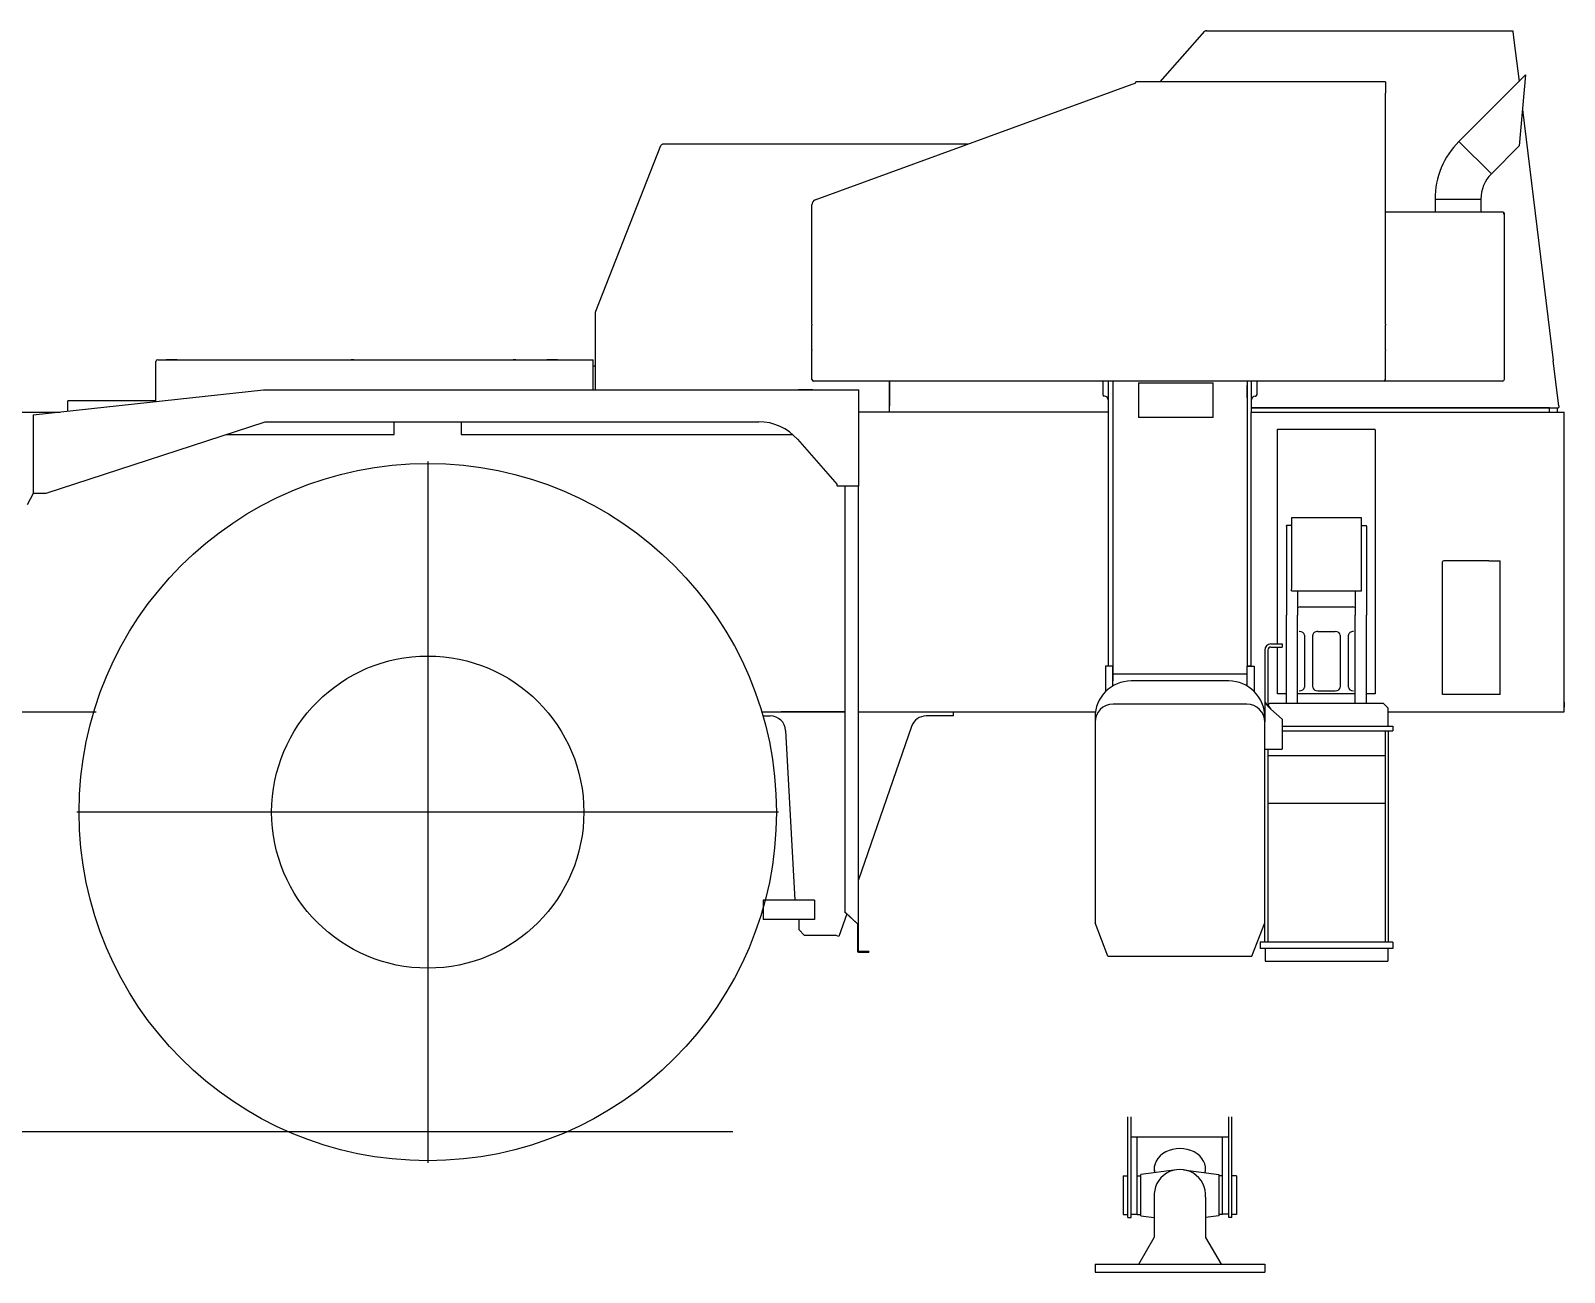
# Model space of a CAD drawing. Extents: x -31701 to 37626, y -27136 to 32271.
# Drawn here: x -23833 to -20851, y -18032 to -15617 of the extents above; entities that cross this region are included whole.
import ezdxf

# ---------------------------------------------------------------- set-up
doc = ezdxf.new("R2010")
doc.units = 0
doc.layers.get('0').update_dxf_attribs({"linetype": 'CONTINUOUS'})

msp = doc.modelspace()

# ---------------------------------------------------------------- linework, layer by layer
at = {"color": 104, "linetype": 'Continuous'}
for p, q in [((-21636.63, -15717.27), (-21549.65, -15618.69)), ((-21546.44, -15617.47), (-21546.95, -15617.47)), ((-21545.82, -15617.47), (-21546.44, -15617.47)), ((-21546.44, -15617.47), (-20951.08, -15617.47)), ((-21545.82, -15617.47), (-20954.01, -15617.47)), ((-20954.01, -15617.47), (-20953.99, -15617.47)), ((-20951.08, -15617.47), (-20951.08, -15619.07)), ((-20951.08, -15619.07), (-20950.88, -15619.07)), ((-20950.88, -15619.07), (-20948.84, -15635.74)), ((-20948.84, -15635.74), (-20938.97, -15716.08)), ((-21055.77, -15832.88), (-20926.31, -15703.41)), ((-20926.31, -15703.41), (-20938.39, -15841.5)), ((-22307.28, -15946.47), (-21683.85, -15718.77)), ((-21198.85, -15717.27), (-21683.85, -15717.27)), ((-21683.85, -15718.77), (-21683.85, -15717.27)), ((-21198.85, -15717.27), (-21198.85, -15738.87)), ((-21198.85, -16188.24), (-21198.85, -15738.87)), ((-20932.22, -15771.03), (-20872.35, -16258.67)), ((-21055.77, -15832.88), (-20992.77, -15895.88)), ((-21055.77, -15832.88), (-20992.77, -15895.88)), ((-22734.2, -16162.83), (-22607.54, -15840.75)), ((-22011.58, -15838.47), (-22604.19, -15838.47)), ((-20992.77, -15895.88), (-20938.39, -15841.5)), ((-21102.3, -15945.2), (-21057.75, -15945.2)), ((-21102.3, -15945.2), (-21102.3, -15970.67)), ((-21102.3, -15945.2), (-21013.2, -15945.2)), ((-21057.75, -15945.2), (-21013.2, -15945.2)), ((-21013.2, -15945.2), (-21013.2, -15970.67)), ((-22313.85, -16188.24), (-22313.85, -15955.87)), ((-20968.85, -15970.67), (-21198.85, -15970.67)), ((-20968.85, -15970.67), (-20968.85, -15972.27)), ((-20968.85, -15972.27), (-20967.6, -15972.27)), ((-20967.25, -15972.27), (-20967.6, -15972.27)), ((-20967.25, -16295.27), (-20967.25, -15972.27)), ((-22734.45, -16258.95), (-22734.45, -16164.15)), ((-22313.85, -16188.24), (-22313.85, -16190.31)), ((-22313.85, -16238.36), (-22313.85, -16190.31)), ((-21198.85, -16188.24), (-21198.85, -16190.31)), ((-21198.85, -16238.36), (-21198.85, -16190.31)), ((-22313.85, -16238.36), (-22313.85, -16239.52)), ((-22313.85, -16295.87), (-22313.85, -16239.52)), ((-21198.85, -16238.36), (-21198.85, -16239.52)), ((-21198.85, -16295.87), (-21198.85, -16239.52)), ((-23589.45, -16338.68), (-23589.45, -16261.07)), ((-23585.85, -16257.47), (-22739.25, -16257.47)), ((-23558.85, -16257.47), (-23569.35, -16257.47)), ((-23548.35, -16257.47), (-23558.85, -16257.47)), ((-23204.45, -16257.47), (-23209.45, -16257.47)), ((-23204.45, -16257.47), (-22894.45, -16257.47)), ((-22889.45, -16257.47), (-22894.45, -16257.47)), ((-22818.85, -16257.47), (-22829.35, -16257.47)), ((-22808.35, -16257.47), (-22818.85, -16257.47)), ((-22739.25, -16315.77), (-22739.25, -16257.47)), ((-22739.25, -16269.07), (-22736.45, -16269.07)), ((-22734.45, -16315.77), (-22734.45, -16258.95)), ((-20872.35, -16258.67), (-20872.28, -16259.23)), ((-20861.49, -16347.07), (-20872.28, -16259.23)), ((-21201.85, -16298.87), (-22310.85, -16298.87)), ((-22162.85, -16298.87), (-22162.85, -16347.07)), ((-22162.85, -16349.07), (-22162.85, -16298.87)), ((-20970.85, -16298.87), (-21201.83, -16298.87)), ((-20970.85, -16298.87), (-20970.78, -16298.87)), ((-23827.97, -16364.77), (-23379.97, -16315.77)), ((-23589.45, -16337.07), (-23760.85, -16337.07)), ((-23760.85, -16357.43), (-23760.85, -16337.07)), ((-23589.45, -16337.07), (-23755.85, -16337.07)), ((-23379.97, -16315.77), (-22222.55, -16315.77)), ((-22311.85, -16315.77), (-22339.85, -16315.77)), ((-22222.55, -16503.07), (-22222.55, -16315.77)), ((-25775.85, -16359.07), (-23775.86, -16359.07)), ((-23827.97, -16364.77), (-23827.97, -16517.07)), ((-21737.36, -16359.07), (-22222.55, -16359.07)), ((-22162.85, -16350.67), (-22162.85, -16347.07)), ((-22162.85, -16359.07), (-22162.85, -16350.67)), ((-21459.34, -16359.07), (-20850.85, -16359.07)), ((-21458.85, -16350.67), (-20862.99, -16350.67)), ((-20879.62, -16350.67), (-21458.85, -16350.67)), ((-20879.62, -16359.07), (-20879.62, -16350.67)), ((-20879.62, -16350.67), (-20864.62, -16350.67)), ((-20864.62, -16350.67), (-20864.62, -16359.07)), ((-20861.49, -16347.07), (-20861.25, -16349.07)), ((-20861.25, -16349.07), (-20861.25, -16350.19)), ((-20850.85, -16373.07), (-20850.85, -16359.07)), ((-23802.97, -16517.07), (-23376.85, -16378.07)), ((-23376.85, -16378.07), (-22417.16, -16378.07)), ((-23125.85, -16403.07), (-23125.85, -16378.07)), ((-22995.85, -16378.07), (-22995.85, -16403.07)), ((-20850.85, -16375.07), (-20850.85, -16373.07)), ((-20850.85, -16923.29), (-20850.85, -16375.07)), ((-23453.49, -16403.07), (-23125.85, -16403.07)), ((-22995.85, -16403.07), (-22418.6, -16403.07)), ((-22418.6, -16403.07), (-22351.01, -16403.07)), ((-22341.98, -16412.13), (-22264.85, -16500.07)), ((-23060.85, -16455.07), (-23060.85, -17819.07)), ((-23839.01, -16538.75), (-23827.39, -16517.07)), ((-23827.97, -16517.07), (-23802.97, -16517.07)), ((-22264.85, -16502.37), (-22264.85, -16500.07)), ((-22264.85, -16502.37), (-22264.85, -16503.07)), ((-22254.85, -16503.07), (-22264.85, -16503.07)), ((-22249.85, -16503.07), (-22254.85, -16503.07)), ((-22222.55, -16503.07), (-22249.85, -16503.07)), ((-22249.85, -16503.07), (-22249.85, -17331.27)), ((-22223.25, -17354.67), (-22223.25, -16503.07)), ((-21087.45, -16908.47), (-21087.45, -16650.47)), ((-20997.45, -16648.47), (-21085.45, -16648.47)), ((-20997.45, -16648.47), (-20989.29, -16648.47)), ((-20989.29, -16648.47), (-20975.85, -16648.47)), ((-20975.85, -16650.47), (-20975.85, -16648.47)), ((-20975.85, -16906.47), (-20975.85, -16650.47)), ((-20975.85, -16908.47), (-20975.85, -16906.47)), ((-20997.45, -16908.47), (-21087.45, -16908.47)), ((-20989.29, -16908.47), (-20997.45, -16908.47)), ((-20975.85, -16908.47), (-20989.29, -16908.47)), ((-20850.85, -16942.07), (-20850.85, -16923.07)), ((-20850.85, -16923.29), (-20850.85, -16933.07)), ((-23856.71, -16942.07), (-23735.85, -16942.07)), ((-23735.85, -16942.07), (-23705.85, -16942.07)), ((-22411.5, -16942.07), (-22249.85, -16942.07)), ((-22409.15, -16950.07), (-22394.87, -16950.07)), ((-22249.85, -16942.13), (-22373.87, -16942.13)), ((-22223.25, -16942.07), (-21762.63, -16942.07)), ((-22083.85, -16950.07), (-22091.78, -16950.07)), ((-22038.85, -16950.07), (-22083.85, -16950.07)), ((-22038.85, -16950.07), (-22038.85, -16942.07)), ((-21193.4, -16942.07), (-20850.85, -16942.07)), ((-22364.91, -16978.44), (-22346.9, -17308.13)), ((-22120.13, -16970.27), (-22223.25, -17268.63)), ((-22378.85, -17137.07), (-23742.85, -17137.07)), ((-22308.87, -17308.13), (-22408.87, -17308.13)), ((-22408.87, -17308.13), (-22408.87, -17346.13)), ((-22338.89, -17308.07), (-22340.01, -17308.13)), ((-22308.87, -17308.13), (-22338.87, -17308.13)), ((-22308.87, -17308.13), (-22308.87, -17346.13)), ((-22308.87, -17308.13), (-22308.87, -17346.13)), ((-22308.87, -17346.13), (-22408.87, -17346.13)), ((-22338.87, -17366.13), (-22338.87, -17346.13)), ((-22246.23, -17335.12), (-22261.29, -17378.69)), ((-22224.85, -17354.67), (-22249.85, -17331.27)), ((-22249.85, -17331.73), (-22249.85, -17331.27)), ((-22224.85, -17355.18), (-22249.85, -17331.73)), ((-22224.85, -17409.67), (-22224.85, -17354.67)), ((-22223.25, -17354.67), (-22224.85, -17354.67)), ((-22223.25, -17408.07), (-22223.25, -17354.67)), ((-22328.87, -17376.13), (-22338.87, -17366.13)), ((-22328.87, -17376.13), (-22268.87, -17376.13)), ((-22268.85, -17376.07), (-22268.87, -17376.13)), ((-22261.29, -17378.69), (-22268.85, -17376.07)), ((-22223.25, -17409.67), (-22224.85, -17409.67)), ((-22223.25, -17409.67), (-22223.25, -17408.07)), ((-22203.25, -17408.07), (-22223.25, -17408.07)), ((-22223.25, -17409.67), (-22203.25, -17409.67)), ((-22203.25, -17408.07), (-22203.25, -17409.67)), ((-27369.1, -17758.07), (-22467.89, -17758.07))]:
    msp.add_line(p, q, dxfattribs=at)
at = {"color": 251, "linetype": 'Continuous'}
for p, q in [((-21748.35, -16298.87), (-21748.35, -16325.07)), ((-21737.85, -16298.87), (-21737.85, -16307.56)), ((-21737.85, -16307.56), (-21737.85, -16328.38)), ((-21728.85, -16298.87), (-21728.85, -16868.37)), ((-21678.85, -16302.08), (-21678.85, -16369.7)), ((-21678.85, -16302.08), (-21533.85, -16302.08)), ((-21533.85, -16369.7), (-21533.85, -16302.08)), ((-21467.85, -16298.87), (-21467.85, -16853.07)), ((-21467.85, -16298.87), (-21467.85, -16306.79)), ((-21467.85, -16331.28), (-21467.85, -16306.79)), ((-21458.85, -16307.56), (-21458.85, -16298.87)), ((-21458.85, -16328.38), (-21458.85, -16307.56)), ((-21448.35, -16325.07), (-21448.35, -16298.87)), ((-21744.85, -16328.07), (-21745.35, -16328.07)), ((-21737.85, -16328.38), (-21737.85, -16356.85)), ((-21458.85, -16356.85), (-21458.85, -16328.38)), ((-21451.85, -16328.07), (-21451.35, -16328.07)), ((-21737.85, -16356.85), (-21737.85, -16357.43)), ((-21736.85, -16853.07), (-21736.85, -16359.67)), ((-21533.85, -16369.7), (-21678.85, -16369.7)), ((-21459.85, -16853.07), (-21459.85, -16359.67)), ((-21458.85, -16357.43), (-21458.85, -16356.85)), ((-21408.35, -16394.26), (-21408.35, -16392.59)), ((-21408.35, -16392.59), (-21218.35, -16392.59)), ((-21408.35, -16810.07), (-21408.35, -16394.26)), ((-21218.35, -16394.26), (-21218.35, -16392.59)), ((-21218.35, -16394.26), (-21218.35, -16906.98)), ((-21381.35, -16579.63), (-21391.35, -16579.63)), ((-21391.35, -16581.3), (-21391.35, -16579.63)), ((-21245.35, -16564.59), (-21381.35, -16564.59)), ((-21381.35, -16564.59), (-21381.35, -16703.76)), ((-21245.35, -16703.76), (-21245.35, -16564.59)), ((-21245.35, -16579.63), (-21235.35, -16579.63)), ((-21235.35, -16581.3), (-21235.35, -16579.63)), ((-21391.35, -16581.3), (-21391.35, -16754)), ((-21235.35, -16581.3), (-21235.35, -16754)), ((-21381.35, -16706.72), (-21381.35, -16703.76)), ((-21381.35, -16706.72), (-21245.35, -16706.72)), ((-21369.35, -16706.72), (-21369.35, -16754)), ((-21257.35, -16706.72), (-21257.35, -16754)), ((-21245.35, -16706.72), (-21245.35, -16703.76)), ((-21391.35, -16850.66), (-21391.35, -16754)), ((-21369.35, -16850.66), (-21369.35, -16754)), ((-21364.76, -16738.03), (-21261.94, -16738.03)), ((-21257.35, -16850.66), (-21257.35, -16754)), ((-21235.35, -16850.66), (-21235.35, -16754)), ((-21330.15, -16786.03), (-21296.55, -16786.03)), ((-21421.35, -16810.07), (-21399.35, -16810.07)), ((-21421.35, -16816.07), (-21399.35, -16816.07)), ((-21408.35, -16906.98), (-21408.35, -16816.07)), ((-21399.35, -16810.07), (-21399.35, -16816.07)), ((-21356.15, -16792.97), (-21356.15, -16894.13)), ((-21340.15, -16894.13), (-21340.15, -16792.97)), ((-21286.55, -16792.97), (-21286.55, -16894.13)), ((-21270.55, -16894.13), (-21270.55, -16792.97)), ((-21433.35, -16822.07), (-21433.35, -16952.07)), ((-21427.35, -16822.07), (-21427.35, -16926.43)), ((-21728.85, -16853.07), (-21742.85, -16853.07)), ((-21742.85, -16853.07), (-21742.85, -16902.58)), ((-21728.85, -16853.07), (-21736.85, -16853.07)), ((-21728.85, -16891.74), (-21728.85, -16853.07)), ((-21728.85, -16868.37), (-21467.85, -16868.37)), ((-21728.85, -16868.37), (-21728.85, -16881.87)), ((-21467.85, -16891.74), (-21467.85, -16853.07)), ((-21467.85, -16853.07), (-21453.85, -16853.07)), ((-21459.85, -16853.07), (-21467.85, -16853.07)), ((-21453.85, -16853.07), (-21453.85, -16902.58)), ((-21391.35, -16854.3), (-21391.35, -16850.66)), ((-21391.35, -16912.19), (-21391.35, -16854.3)), ((-21369.35, -16854.3), (-21369.35, -16850.66)), ((-21369.35, -16912.19), (-21369.35, -16854.3)), ((-21257.35, -16854.3), (-21257.35, -16850.66)), ((-21257.35, -16912.19), (-21257.35, -16854.3)), ((-21235.35, -16854.3), (-21235.35, -16850.66)), ((-21235.35, -16912.19), (-21235.35, -16854.3)), ((-21728.85, -16891.74), (-21728.85, -16881.87)), ((-21503.35, -16882.07), (-21693.35, -16882.07)), ((-21391.35, -16906.98), (-21408.35, -16906.98)), ((-21257.35, -16906.98), (-21369.35, -16906.98)), ((-21330.15, -16901.07), (-21296.55, -16901.07)), ((-21218.35, -16906.98), (-21235.35, -16906.98)), ((-21468.35, -16927.07), (-21728.35, -16927.07)), ((-21426.96, -16928.64), (-21423.38, -16925.06)), ((-21423.38, -16925.06), (-21203.39, -16925.06)), ((-21421.35, -16937.07), (-21399.35, -16956.61)), ((-21391.35, -16925.06), (-21391.35, -16912.19)), ((-21369.35, -16925.06), (-21369.35, -16912.19)), ((-21257.35, -16925.06), (-21257.35, -16912.19)), ((-21235.35, -16925.06), (-21235.35, -16912.19)), ((-21203.38, -16925.06), (-21193.4, -16935.04)), ((-21193.4, -16970.06), (-21193.4, -16935.04)), ((-21763.35, -16952.07), (-21763.35, -16962.07)), ((-21763.35, -16962.07), (-21763.35, -17352.07)), ((-21433.35, -16952.07), (-21433.35, -16961.78)), ((-21433.35, -17390.07), (-21433.35, -16962.07)), ((-21399.35, -16956.61), (-21399.35, -17014.83)), ((-21399.35, -16970.07), (-21184.35, -16970.07)), ((-21399.35, -16979.07), (-21184.35, -16979.07)), ((-21199.35, -16979.07), (-21199.35, -17390.07)), ((-21193.35, -16979.07), (-21193.35, -17390.07)), ((-21184.35, -16970.07), (-21184.35, -16979.07)), ((-21433.35, -17014.83), (-21399.35, -17014.83)), ((-21427.35, -17014.83), (-21427.35, -17390.07)), ((-21199.35, -17027.58), (-21427.35, -17027.58)), ((-21199.35, -17120.58), (-21427.35, -17120.58)), ((-21738.35, -17417.07), (-21763.35, -17352.07)), ((-21458.35, -17417.07), (-21433.35, -17352.07)), ((-21442.35, -17390.07), (-21442.35, -17402.07)), ((-21184.35, -17390.07), (-21442.35, -17390.07)), ((-21184.35, -17402.07), (-21442.35, -17402.07)), ((-21432.35, -17402.07), (-21432.35, -17427.07)), ((-21194.35, -17402.07), (-21194.35, -17427.07)), ((-21184.35, -17390.07), (-21184.35, -17402.07)), ((-21738.35, -17417.07), (-21458.35, -17417.07)), ((-21432.35, -17427.07), (-21194.35, -17427.07)), ((-21699.35, -17925.66), (-21699.35, -17729.41)), ((-21693.35, -17925.66), (-21693.35, -17729.41)), ((-21503.35, -17925.66), (-21503.35, -17729.41)), ((-21497.35, -17925.66), (-21497.35, -17729.41)), ((-21693.35, -17768.31), (-21503.35, -17768.31)), ((-21681.35, -17919.51), (-21681.35, -17768.31)), ((-21515.35, -17919.51), (-21515.35, -17768.31)), ((-21605.17, -17832.47), (-21674.34, -17842.01)), ((-21591.52, -17832.47), (-21522.34, -17842.01)), ((-21708.35, -17844.51), (-21708.35, -17919.51)), ((-21708.35, -17844.51), (-21699.35, -17844.51)), ((-21681.35, -17844.51), (-21674.35, -17844.51)), ((-21674.35, -17922.01), (-21674.35, -17842.01)), ((-21674.35, -17919.51), (-21674.35, -17844.51)), ((-21522.35, -17842.01), (-21522.35, -17922.01)), ((-21515.35, -17844.51), (-21522.35, -17844.51)), ((-21488.35, -17844.51), (-21497.35, -17844.51)), ((-21488.35, -17844.51), (-21488.35, -17919.51)), ((-21648.32, -17886.01), (-21648.32, -17964.01)), ((-21548.37, -17886.01), (-21548.37, -17964.01)), ((-21708.35, -17919.51), (-21699.35, -17919.51)), ((-21693.35, -17918.75), (-21681.35, -17918.75)), ((-21681.35, -17919.51), (-21674.35, -17919.51)), ((-21674.34, -17922.01), (-21648.32, -17925.43)), ((-21522.34, -17922.01), (-21548.37, -17925.43)), ((-21515.35, -17919.51), (-21522.35, -17919.51)), ((-21503.35, -17918.75), (-21515.35, -17918.75)), ((-21488.35, -17919.51), (-21497.35, -17919.51)), ((-21699.35, -17925.66), (-21693.35, -17925.66)), ((-21497.35, -17925.66), (-21503.35, -17925.66)), ((-21678.34, -18016.01), (-21648.32, -17964.01)), ((-21548.37, -17964.01), (-21518.34, -18016.01)), ((-21763.35, -18016.01), (-21433.35, -18016.01)), ((-21763.35, -18016.01), (-21763.35, -18032.01)), ((-21763.35, -18032.01), (-21433.35, -18032.01)), ((-21433.35, -18016.01), (-21433.35, -18032.01))]:
    msp.add_line(p, q, dxfattribs=at)
at = {"color": 104, "linetype": 'Continuous'}
for radius in [678, 303.5]:
    msp.add_circle((-23060.85, -17137.07), radius, dxfattribs=at)
for centre, radius, start, end in [((-21546.95, -15621.07), 3.6, 115.06184, 138.57633), ((-21546.95, -15621.07), 3.6, 90, 115.06184), ((-20943.45, -15945.2), 158.85, 134.99998, 179.99998), ((-22604.19, -15842.07), 3.6, 102.28099, 158.532), ((-22604.19, -15842.07), 3.6, 90, 102.28099), ((-20943.45, -15945.2), 69.75, 134.99998, 179.99998), ((-22303.85, -15955.87), 10, 110.06412, 180), ((-22730.85, -16164.15), 3.6, 158.532, 180), ((-23585.85, -16261.07), 3.6, 90, 180), ((-22736.45, -16267.07), 2, 270, 359.6524), ((-22310.85, -16295.87), 3, 180, 270), ((-21201.85, -16295.87), 3, 270, 0), ((-20970.85, -16295.27), 3.6, 270, 360), ((-20863, -16347.26), 3.41, 270.0555, 300.78867), ((-22417.16, -16478.07), 100, 41.25236, 90), ((-21085.45, -16650.47), 2, 90, 180), ((-22394.87, -16980.07), 30, 3.12781, 90), ((-22091.78, -16980.07), 30, 90, 160.93372)]:
    msp.add_arc(centre, radius, start, end, dxfattribs=at)
at = {"color": 251, "linetype": 'Continuous'}
for centre, radius, start, end in [((-21745.35, -16325.07), 3, 180, 270), ((-21744.85, -16335.07), 7, 0.17359, 89.99998), ((-21451.85, -16335.07), 7, 90, 180), ((-21451.35, -16325.07), 3, 270, 0), ((-21734.85, -16357.43), 3, 180, 228.18968), ((-21461.85, -16357.43), 3, 311.81032, 0), ((-21421.35, -16822.07), 12, 89.99998, 179.99996), ((-21421.35, -16822.07), 6, 89.99998, 179.99996), ((-21693.35, -16952.07), 70, 89.99996, 180), ((-21503.35, -16952.07), 70, 359.99998, 89.99996), ((-21728.35, -16962.07), 35, 90, 180), ((-21468.35, -16962.07), 35, 0, 90), ((-21598.35, -17882.01), 50, 355.41133, 184.58865)]:
    msp.add_arc(centre, radius, start, end, dxfattribs=at)
at = {"color": 104, "linetype": 'Continuous'}
msp.add_ellipse((-20970.85, -15974.27), major_axis=(3.47, 3.47), ratio=0.275372, start_param=4.9815645, end_param=5.5702237, dxfattribs=at)
at = {"color": 251, "linetype": 'Continuous'}
for centre, major_axis, ratio, start_param, end_param in [((-21364.76, -16741.5), (5, 0), 0.69455, 1.5707963, 2.3728623), ((-21261.94, -16741.5), (5, 0), 0.69455, 0.7690148, 1.5707963), ((-21366.15, -16792.97), (10, 0), 0.69455, 0, 1.5707963), ((-21330.15, -16792.97), (10, -0.03), 0.69455, 1.5727705, 3.1455329), ((-21296.55, -16792.97), (10, 0), 0.694552, 0, 1.5707963), ((-21260.55, -16792.97), (10, 0), 0.69455, 1.5707963, 3.1415927), ((-21366.15, -16894.13), (10, 0), 0.694519, 4.712389, 6.2831853), ((-21330.15, -16894.13), (10, -0.03), 0.694519, 3.1455329, 4.714363), ((-21296.55, -16894.13), (10, 0), 0.694522, 4.712389, 6.2831853), ((-21260.55, -16894.13), (10, 0), 0.694519, 3.1415927, 4.712389), ((-21421.35, -16931.76), (11.69, -11.59), 0.235608, 3.3711186, 4.941961), ((-21421.35, -16931.76), (5.26, -7.23), 0.399127, 3.6432809, 5.2140762), ((-21598.35, -17830.95), (50, 0), 0.792993, 6.096564, 9.6114006), ((-21598.35, -17829.12), (50, 0), 0.792993, 3.1646427, 3.3736663), ((-21598.33, -17830.03), (50, 0), 0.792993, 6.0738027, 6.2601353)]:
    msp.add_ellipse(centre, major_axis=major_axis, ratio=ratio, start_param=start_param, end_param=end_param, dxfattribs=at)

doc.saveas('drawing.dxf')
